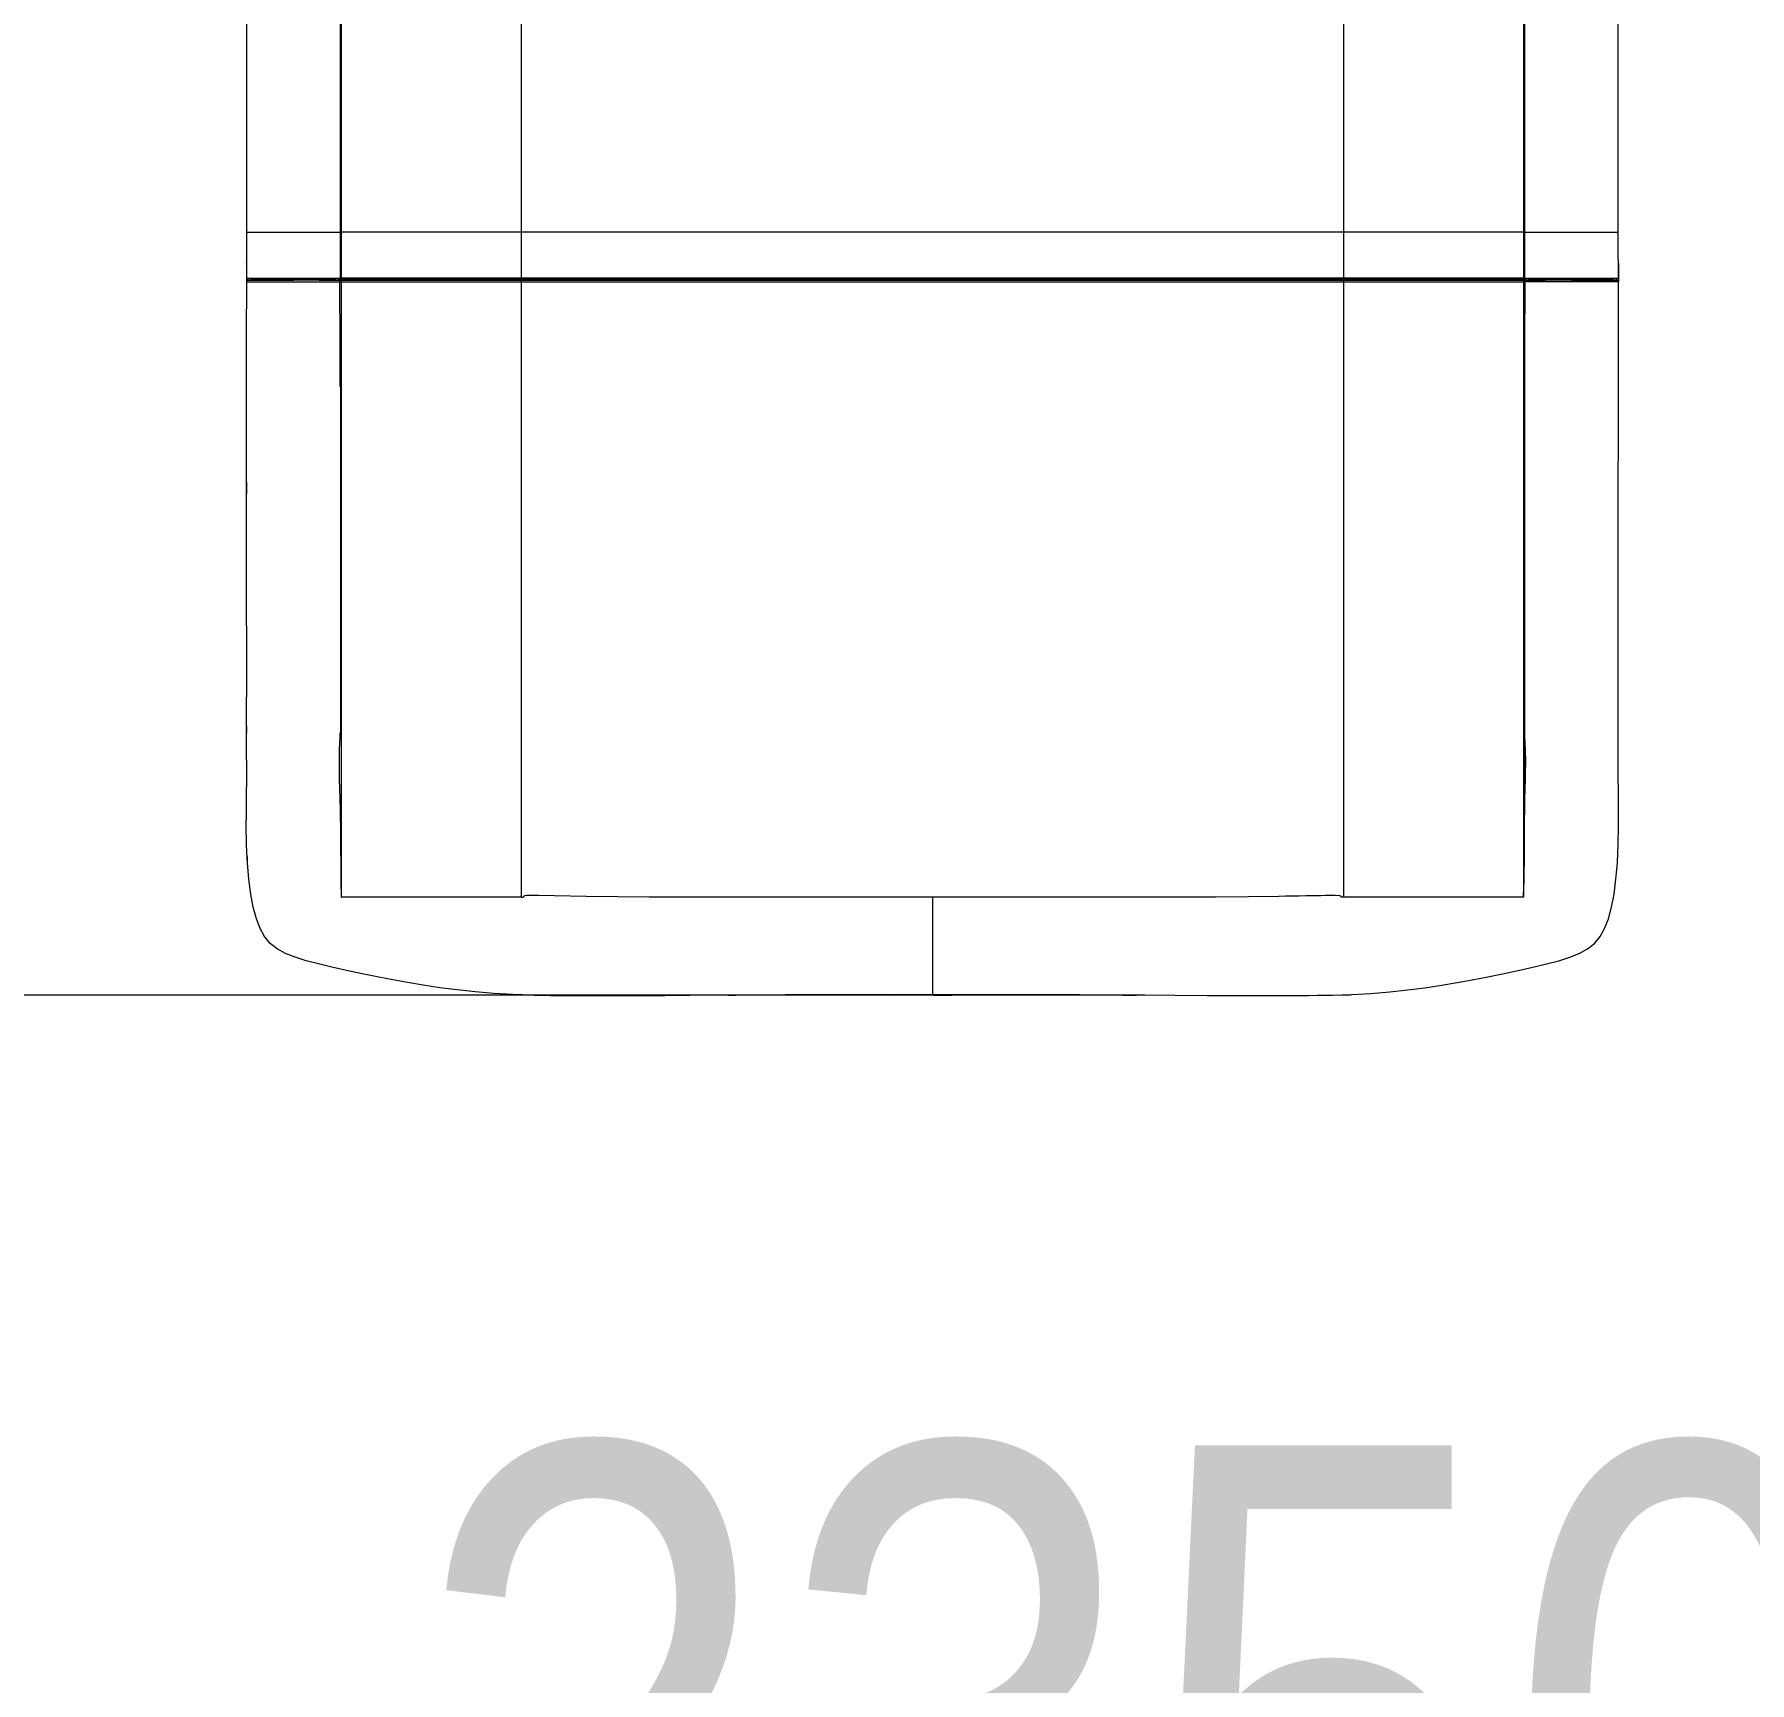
# Model space of a CAD drawing. Header units: millimetres. Extents: x -3322 to 2846, y -3947 to 2400.
# Drawn here: x -478 to 398, y -1649 to -806 of the extents above; entities that cross this region are included whole.
import ezdxf

# ---------------------------------------------------------------- set-up
doc = ezdxf.new("R2010")
doc.units = ezdxf.units.MM
for name, color, linetype in [('DIKOM_ОБЪЕКТ', 7, 'Continuous'), ('DIKOM_РАЗМЕР_ЗОНА', 7, 'Continuous'), ('DIKOM_РАЗМЕР_ОБЪЕКТА', 7, 'Continuous')]:
    doc.layers.add(name, color=color, linetype=linetype)
doc.styles.add('style1', font='arial.ttf', dxfattribs={"width": 0.8})
doc.dimstyles.new('1-50', dxfattribs={"dimtxt": 300, "dimasz": 200, "dimexe": 100, "dimexo": 0, "dimgap": 100, "dimtad": 1, "dimtxsty": 'style1', "dimcen": 200, "dimclrd": 7, "dimclre": 7, "dimclrt": 7, "dimadec": 1, "dimazin": 2, "dimtfac": 1, "dimtmove": 0, "dimatfit": 2, "dimfxl": 0, "dimlwd": 25, "dimlwe": 18, "dimarcsym": 0})

# ---------------------------------------------------------------- blocks, each defined once
blk = doc.blocks.new('*D0')
at = {"layer": 'Defpoints', "color": 0, "transparency": 16777216}
for p in [(-978.5, 211.59), (1345.61, 49.83), (-978.5, -1932.85)]:
    blk.add_point(p, dxfattribs=at)
at = {"layer": 'DIKOM_РАЗМЕР_ОБЪЕКТА', "color": 7, "lineweight": 18, "transparency": 16777216}
for p, q in [((-978.5, 211.59), (-978.5, -2032.85)), ((1345.61, 49.83), (1345.61, -2032.85))]:
    blk.add_line(p, q, dxfattribs=at)
at = {"layer": 'DIKOM_РАЗМЕР_ОБЪЕКТА', "color": 7, "lineweight": 25, "transparency": 16777216}
blk.add_line((1145.61, -1932.85), (-778.5, -1932.85), dxfattribs=at)
at = {"layer": 'DIKOM_РАЗМЕР_ОБЪЕКТА', "color": 7, "transparency": 16777216}
for points in [[(-778.5, -1899.51), (-778.5, -1966.18), (-978.5, -1932.85)], [(1145.61, -1899.51), (1145.61, -1966.18), (1345.61, -1932.85)]]:
    blk.add_solid(points, dxfattribs=at)
at = {"layer": 'DIKOM_РАЗМЕР_ОБЪЕКТА', "color": 7, "transparency": 16777216, "insert": (86.84, -1679.57), "char_height": 300, "attachment_point": 5, "style": 'style1'}
blk.add_mtext('2350', dxfattribs=at)
blk = doc.blocks.new('*D3')
at = {"layer": 'Defpoints', "color": 0, "transparency": 16777216}
for p in [(-2554.39, -822.44), (2845.61, -950.17), (-2554.39, -3846.71)]:
    blk.add_point(p, dxfattribs=at)
at = {"layer": 'DIKOM_РАЗМЕР_ЗОНА', "color": 7, "lineweight": 18, "transparency": 16777216}
for p, q in [((-2554.39, -822.44), (-2554.39, -3946.71)), ((2845.61, -950.17), (2845.61, -3946.71))]:
    blk.add_line(p, q, dxfattribs=at)
at = {"layer": 'DIKOM_РАЗМЕР_ЗОНА', "color": 7, "lineweight": 25, "transparency": 16777216}
blk.add_line((2645.61, -3846.71), (-2354.39, -3846.71), dxfattribs=at)
at = {"layer": 'DIKOM_РАЗМЕР_ЗОНА', "color": 7, "transparency": 16777216}
for points in [[(-2354.39, -3813.38), (-2354.39, -3880.04), (-2554.39, -3846.71)], [(2645.61, -3813.38), (2645.61, -3880.04), (2845.61, -3846.71)]]:
    blk.add_solid(points, dxfattribs=at)
at = {"layer": 'DIKOM_РАЗМЕР_ЗОНА', "color": 7, "transparency": 16777216, "insert": (-4.39, -3593.54), "char_height": 300, "attachment_point": 5, "style": 'style1'}
blk.add_mtext('5400', dxfattribs=at)
blk = doc.blocks.new('*D1')
at = {"layer": 'Defpoints', "color": 0, "transparency": 16777216}
for p in [(-1362.54, 902.56), (-17.97, 902.56), (-17.97, -1297.44)]:
    blk.add_point(p, dxfattribs=at)
at = {"layer": 'DIKOM_РАЗМЕР_ОБЪЕКТА', "color": 7, "lineweight": 18, "transparency": 16777216}
for p, q in [((-17.97, 902.56), (-1462.54, 902.56)), ((-17.97, -1297.44), (-1462.54, -1297.44))]:
    blk.add_line(p, q, dxfattribs=at)
at = {"layer": 'DIKOM_РАЗМЕР_ОБЪЕКТА', "color": 7, "lineweight": 25, "transparency": 16777216}
blk.add_line((-1362.54, -1097.44), (-1362.54, 702.56), dxfattribs=at)
at = {"layer": 'DIKOM_РАЗМЕР_ОБЪЕКТА', "color": 7, "transparency": 16777216}
for points in [[(-1395.87, 702.56), (-1329.21, 702.56), (-1362.54, 902.56)], [(-1395.87, -1097.44), (-1329.21, -1097.44), (-1362.54, -1297.44)]]:
    blk.add_solid(points, dxfattribs=at)
at = {"layer": 'DIKOM_РАЗМЕР_ОБЪЕКТА', "color": 7, "transparency": 16777216, "insert": (-1615.71, -77.96), "char_height": 300, "attachment_point": 5, "rotation": 90, "style": 'style1'}
blk.add_mtext('2200', dxfattribs=at)

msp = doc.modelspace()

# ---------------------------------------------------------------- linework, layer by layer
at = {"layer": 'DIKOM_ОБЪЕКТ', "color": 7, "linetype": 'Continuous', "lineweight": 15}
for p, q in [((-229.496, -907.519), (-229.496, -634.497)), ((190.5, -634.497), (190.5, -907.519)), ((-321.495, -907.519), (-321.495, -686.952)), ((282.499, -686.952), (282.499, -907.519)), ((-369.998, -735.447), (-369.998, -907.519)), ((-321.998, -907.519), (-321.998, -735.447)), ((283.002, -735.447), (283.002, -907.519)), ((331.002, -907.519), (331.002, -735.447)), ((-369.998, -907.519), (-321.998, -907.519)), ((-369.998, -907.519), (-369.998, -921.519)), ((-369.998, -910.919), (-369.998, -910.919)), ((-321.495, -907.519), (-321.998, -907.519)), ((-321.998, -931.094), (-321.998, -907.519)), ((-321.495, -931.094), (-321.495, -907.519)), ((-229.496, -931.094), (-229.496, -907.519)), ((190.5, -907.519), (-229.496, -907.519)), ((190.5, -907.519), (190.5, -931.094)), ((283.002, -907.519), (282.499, -907.519)), ((282.499, -907.519), (282.499, -931.094)), ((283.002, -907.519), (331.002, -907.519)), ((283.002, -907.519), (283.002, -931.094)), ((331.002, -921.519), (331.002, -907.519)), ((331.002, -910.919), (331.002, -910.919)), ((-370.009, -923.519), (-370.017, -932.952)), ((-370.009, -923.519), (-369.984, -923.373)), ((-369.998, -921.519), (-369.998, -931.094)), ((331.002, -921.519), (331.002, -931.094)), ((331.002, -923.418), (331.013, -923.519)), ((331.013, -923.519), (331.021, -932.952)), ((-370.017, -932.952), (-369.843, -932.958)), ((-370.007, -932.951), (-370.012, -946.724)), ((-368.849, -931.37), (-369.724, -932.246)), ((-322.291, -932.226), (-323.207, -931.31)), ((-321.788, -932.226), (-322.768, -931.246)), ((-322.498, -931.594), (-321.995, -931.594)), ((-321.788, -932.226), (-322.291, -932.226)), ((-322.286, -932.933), (-322.174, -932.933)), ((-322.105, -931.094), (-321.998, -931.094)), ((-321.495, -931.094), (-321.998, -931.094)), ((-321.998, -932.934), (-321.495, -932.933)), ((-321.495, -1247.437), (-321.495, -932.933)), ((190.5, -931.094), (-229.496, -931.094)), ((-229.496, -931.094), (-229.496, -931.594)), ((-229.496, -931.594), (190.5, -931.594)), ((-229.496, -932.226), (-229.496, -931.594)), ((-229.496, -932.933), (-229.496, -932.226)), ((190.5, -932.226), (-229.496, -932.226)), ((-229.496, -1247.437), (-229.496, -932.933)), ((-229.496, -932.933), (190.5, -932.933)), ((190.5, -931.094), (190.5, -931.594)), ((190.5, -931.594), (190.5, -932.226)), ((190.5, -932.933), (190.5, -932.226)), ((190.5, -932.933), (190.5, -1247.437)), ((283.002, -931.094), (282.499, -931.094)), ((282.499, -932.933), (282.499, -1247.437)), ((282.499, -932.933), (283.002, -932.934)), ((283.424, -931.594), (282.792, -932.226)), ((283.295, -932.226), (282.792, -932.226)), ((282.999, -931.594), (283.502, -931.594)), ((283.002, -932.934), (283.002, -1143.799)), ((283.094, -931.094), (283.581, -931.262)), ((283.29, -932.933), (283.178, -932.933)), ((283.295, -932.226), (283.957, -931.564)), ((284.309, -931.406), (283.892, -931.406)), ((330.728, -932.246), (329.89, -931.407)), ((330.211, -931.236), (330.886, -931.095)), ((331.021, -932.952), (330.85, -932.958)), ((331.016, -946.724), (331.011, -932.951)), ((-370.026, -947.519), (-370.025, -946.724)), ((331.03, -947.519), (331.029, -946.724)), ((-321.998, -986.629), (-321.998, -1143.799)), ((-321.998, -1143.799), (-321.998, -1158.093)), ((283.002, -1143.799), (283.002, -1158.093)), ((-369.981, -1162.253), (-369.994, -1163.405)), ((-369.956, -1160.047), (-369.981, -1162.253)), ((-321.998, -1158.093), (-321.998, -1163.437)), ((283.002, -1158.093), (283.002, -1163.437)), ((330.984, -1162.166), (330.961, -1160.11)), ((330.998, -1163.405), (330.984, -1162.166)), ((-369.681, -1226.686), (-369.64, -1227.399)), ((330.62, -1227.651), (330.685, -1226.686)), ((330.579, -1228.246), (330.62, -1227.651)), ((-321.554, -1246.914), (-321.517, -1247.375)), ((-321.517, -1247.375), (-321.498, -1247.433)), ((-321.498, -1247.433), (-321.495, -1247.437)), ((-320.17, -1247.437), (-321.495, -1247.437)), ((-320.151, -1247.437), (-320.17, -1247.437)), ((-301.057, -1247.437), (-305.831, -1247.437)), ((-280.432, -1247.437), (-301.057, -1247.437)), ((-274.027, -1247.437), (-280.432, -1247.437)), ((-236.66, -1247.437), (-250.241, -1247.437)), ((-229.496, -1247.437), (-236.66, -1247.437)), ((-229.496, -1247.437), (-229.007, -1247.437)), ((-229.007, -1247.437), (-228.397, -1247.437)), ((-19.498, -1247.437), (-164.208, -1247.437)), ((125.212, -1247.437), (-19.498, -1247.437)), ((190.011, -1247.437), (189.401, -1247.437)), ((190.5, -1247.437), (190.011, -1247.437)), ((197.664, -1247.437), (190.5, -1247.437)), ((211.245, -1247.437), (197.664, -1247.437)), ((241.436, -1247.437), (235.031, -1247.437)), ((262.061, -1247.437), (241.436, -1247.437)), ((266.835, -1247.437), (262.061, -1247.437)), ((281.174, -1247.437), (281.155, -1247.437)), ((282.499, -1247.437), (281.174, -1247.437)), ((282.502, -1247.433), (282.499, -1247.437)), ((282.521, -1247.375), (282.502, -1247.433)), ((282.558, -1246.914), (282.521, -1247.375)), ((189.528, -1297.433), (191.857, -1297.332)), ((191.857, -1297.332), (194.185, -1297.231))]:
    msp.add_line(p, q, dxfattribs=at)
at = {"layer": 'DIKOM_ОБЪЕКТ', "color": 7, "linetype": 'Continuous', "lineweight": 15, "flags": 128}
for points in [[(-229.496, -907.519), (-233.857, -907.519), (-238.208, -907.519), (-242.54, -907.519), (-246.842, -907.519), (-251.106, -907.519), (-255.32, -907.519), (-259.477, -907.519), (-263.566, -907.519), (-267.579, -907.519), (-271.506, -907.519), (-275.338, -907.519), (-279.068, -907.519), (-282.686, -907.519), (-286.184, -907.519), (-289.555, -907.519), (-292.791, -907.519), (-295.885, -907.519), (-298.829, -907.519), (-301.618, -907.519), (-304.244, -907.519), (-306.703, -907.519), (-308.988, -907.519), (-311.094, -907.519), (-313.016, -907.519), (-314.751, -907.519), (-316.294, -907.519), (-317.642, -907.519), (-318.792, -907.519), (-319.742, -907.519), (-320.488, -907.519), (-321.029, -907.519), (-321.365, -907.519), (-321.495, -907.519)], [(282.499, -907.519), (282.369, -907.519), (282.033, -907.519), (281.492, -907.519), (280.745, -907.519), (279.796, -907.519), (278.646, -907.519), (277.298, -907.519), (275.755, -907.519), (274.02, -907.519), (272.098, -907.519), (269.992, -907.519), (267.707, -907.519), (265.248, -907.519), (262.622, -907.519), (259.833, -907.519), (256.889, -907.519), (253.795, -907.519), (250.559, -907.519), (247.188, -907.519), (243.69, -907.519), (240.072, -907.519), (236.342, -907.519), (232.51, -907.519), (228.583, -907.519), (224.57, -907.519), (220.481, -907.519), (216.324, -907.519), (212.11, -907.519), (207.846, -907.519), (203.544, -907.519), (199.212, -907.519), (194.861, -907.519), (190.5, -907.519)], [(-369.998, -931.094), (-369.987, -931.094), (-369.834, -931.095)], [(-369.89, -932.494), (-369.966, -932.669), (-369.942, -932.964)], [(-369.882, -931.095), (-369.153, -931.328), (-367.944, -931.495), (-366.556, -931.571), (-365.187, -931.591), (-363.56, -931.592), (-361.851, -931.592), (-359.992, -931.593), (-356.996, -931.593), (-353.807, -931.592), (-350.421, -931.593), (-346.95, -931.592), (-343.452, -931.593), (-340.036, -931.593), (-336.739, -931.592), (-333.726, -931.593), (-331.889, -931.593), (-330.097, -931.591), (-327.918, -931.575), (-326.115, -931.532), (-324.356, -931.433), (-322.916, -931.279), (-322.09, -931.094)], [(-369.843, -932.958), (-369.568, -932.967), (-368.21, -932.974), (-365.993, -932.972), (-362.998, -932.965), (-359.366, -932.952), (-355.203, -932.938), (-350.709, -932.924), (-346.006, -932.913), (-341.333, -932.906), (-336.832, -932.904), (-332.679, -932.908), (-329.049, -932.914), (-326.052, -932.921), (-323.833, -932.928), (-322.461, -932.932), (-322.286, -932.933)], [(-369.834, -931.095), (-369.778, -931.095), (-369.409, -931.096), (-368.813, -931.095), (-368.045, -931.095), (-366.796, -931.095), (-365.101, -931.095), (-363.141, -931.094), (-361.965, -931.095), (-360.618, -931.095), (-359.35, -931.096), (-357.233, -931.095), (-354.956, -931.094), (-352.974, -931.095), (-350.684, -931.095), (-348.349, -931.095), (-347.172, -931.095), (-346.582, -931.094), (-346.287, -931.094), (-346.139, -931.094), (-346.065, -931.094), (-346.029, -931.094), (-346.01, -931.094), (-346.001, -931.094), (-345.996, -931.094), (-345.994, -931.094), (-345.993, -931.094), (-345.992, -931.094), (-345.992, -931.094), (-345.992, -931.094), (-345.992, -931.094), (-345.992, -931.094), (-345.992, -931.094), (-345.992, -931.094), (-345.704, -931.094), (-344.716, -931.094), (-343.26, -931.095), (-342.139, -931.096), (-341.321, -931.096), (-339.037, -931.095), (-337.918, -931.095), (-337.366, -931.094), (-337.092, -931.094), (-336.955, -931.094), (-336.887, -931.094), (-336.853, -931.094), (-336.836, -931.094), (-336.828, -931.094), (-336.823, -931.094), (-336.821, -931.094), (-336.82, -931.094), (-336.82, -931.094), (-336.819, -931.094), (-336.819, -931.094), (-336.819, -931.094), (-336.819, -931.094), (-336.819, -931.094), (-336.819, -931.094), (-336.565, -931.094), (-335.669, -931.094), (-334.36, -931.095), (-333.382, -931.096), (-332.683, -931.096), (-330.786, -931.095), (-329.892, -931.095), (-329.459, -931.094), (-329.247, -931.094), (-329.141, -931.094), (-329.089, -931.094), (-329.063, -931.094), (-329.05, -931.094), (-329.043, -931.094), (-329.04, -931.094), (-329.038, -931.094), (-329.038, -931.094), (-329.037, -931.094), (-329.037, -931.094), (-329.037, -931.094), (-329.037, -931.094), (-329.037, -931.094), (-329.037, -931.094), (-329.037, -931.094), (-328.843, -931.094), (-327.461, -931.095), (-326.308, -931.096), (-325.428, -931.096), (-324.573, -931.095), (-323.834, -931.094), (-323.04, -931.094), (-322.723, -931.095), (-322.586, -931.094), (-322.523, -931.094), (-322.492, -931.094), (-322.478, -931.094), (-322.47, -931.094), (-322.467, -931.094), (-322.465, -931.094), (-322.464, -931.094), (-322.463, -931.094), (-322.463, -931.094), (-322.463, -931.094), (-322.463, -931.094), (-322.463, -931.094), (-322.463, -931.094), (-322.463, -931.094), (-322.463, -931.094), (-322.463, -931.094), (-322.463, -931.094), (-322.463, -931.094), (-322.463, -931.094), (-322.462, -931.094), (-322.461, -931.094), (-322.456, -931.094), (-322.434, -931.094), (-322.354, -931.094), (-322.239, -931.094), (-322.115, -931.094), (-322.105, -931.094)], [(-322.291, -932.226), (-322.747, -932.225), (-324.103, -932.221), (-326.294, -932.213), (-329.254, -932.205), (-332.84, -932.199), (-336.944, -932.195), (-341.391, -932.197), (-346.008, -932.203), (-350.655, -932.215), (-355.095, -932.23), (-359.207, -932.245), (-362.794, -932.259), (-365.751, -932.267), (-367.94, -932.268), (-369.281, -932.261), (-369.724, -932.246)], [(-322.013, -986.629), (-322.026, -965.491), (-322.205, -932.933)], [(-322.077, -932.938), (-322.051, -932.648), (-322.123, -932.479)], [(-321.995, -931.594), (-321.865, -931.594), (-321.527, -931.594), (-320.982, -931.594), (-320.232, -931.594), (-319.278, -931.594), (-318.122, -931.594), (-316.766, -931.594), (-315.215, -931.594), (-313.47, -931.594), (-311.537, -931.594), (-309.42, -931.594), (-307.122, -931.594), (-304.651, -931.594), (-302.01, -931.594), (-299.206, -931.594), (-296.246, -931.594), (-293.135, -931.594), (-289.882, -931.594), (-286.492, -931.594), (-282.975, -931.594), (-279.337, -931.594), (-275.587, -931.594), (-271.734, -931.594), (-267.786, -931.594), (-263.751, -931.594), (-259.64, -931.594), (-255.461, -931.594), (-251.223, -931.594), (-246.937, -931.594), (-242.611, -931.594), (-238.256, -931.594), (-233.881, -931.594), (-229.496, -931.594)], [(-229.496, -932.226), (-233.871, -932.226), (-238.236, -932.226), (-242.582, -932.226), (-246.898, -932.226), (-251.174, -932.226), (-255.402, -932.226), (-259.572, -932.226), (-263.674, -932.226), (-267.7, -932.226), (-271.639, -932.226), (-275.484, -932.226), (-279.225, -932.226), (-282.855, -932.226), (-286.365, -932.226), (-289.746, -932.226), (-292.993, -932.226), (-296.096, -932.226), (-299.05, -932.226), (-301.848, -932.226), (-304.482, -932.226), (-306.949, -932.226), (-309.241, -932.226), (-311.353, -932.226), (-313.282, -932.226), (-315.023, -932.226), (-316.571, -932.226), (-317.923, -932.226), (-319.077, -932.226), (-320.029, -932.226), (-320.777, -932.226), (-321.321, -932.226), (-321.658, -932.226), (-321.788, -932.226)], [(-229.496, -931.094), (-233.857, -931.094), (-238.208, -931.094), (-242.54, -931.094), (-246.842, -931.094), (-251.106, -931.094), (-255.32, -931.094), (-259.477, -931.094), (-263.566, -931.094), (-267.579, -931.094), (-271.506, -931.094), (-275.338, -931.094), (-279.068, -931.094), (-282.686, -931.094), (-286.184, -931.094), (-289.555, -931.094), (-292.791, -931.094), (-295.885, -931.094), (-298.829, -931.094), (-301.618, -931.094), (-304.244, -931.094), (-306.703, -931.094), (-308.988, -931.094), (-311.094, -931.094), (-313.016, -931.094), (-314.751, -931.094), (-316.294, -931.094), (-317.642, -931.094), (-318.792, -931.094), (-319.742, -931.094), (-320.488, -931.094), (-321.029, -931.094), (-321.365, -931.094), (-321.495, -931.094)], [(-321.495, -932.933), (-321.365, -932.933), (-321.029, -932.933), (-320.488, -932.933), (-319.742, -932.933), (-318.792, -932.933), (-317.642, -932.933), (-316.294, -932.933), (-314.751, -932.933), (-313.016, -932.933), (-311.094, -932.933), (-308.988, -932.933), (-306.703, -932.933), (-304.244, -932.933), (-301.618, -932.933), (-298.829, -932.933), (-295.885, -932.933), (-292.791, -932.933), (-289.555, -932.933), (-286.184, -932.933), (-282.686, -932.933), (-279.068, -932.933), (-275.338, -932.933), (-271.506, -932.933), (-267.579, -932.933), (-263.566, -932.933), (-259.477, -932.933), (-255.32, -932.933), (-251.106, -932.933), (-246.842, -932.933), (-242.54, -932.933), (-238.208, -932.933), (-233.857, -932.933), (-229.496, -932.933)], [(282.499, -931.094), (282.369, -931.094), (282.033, -931.094), (281.492, -931.094), (280.745, -931.094), (279.796, -931.094), (278.646, -931.094), (277.298, -931.094), (275.755, -931.094), (274.02, -931.094), (272.098, -931.094), (269.992, -931.094), (267.707, -931.094), (265.248, -931.094), (262.622, -931.094), (259.833, -931.094), (256.889, -931.094), (253.795, -931.094), (250.559, -931.094), (247.188, -931.094), (243.69, -931.094), (240.072, -931.094), (236.342, -931.094), (232.51, -931.094), (228.583, -931.094), (224.57, -931.094), (220.481, -931.094), (216.324, -931.094), (212.11, -931.094), (207.846, -931.094), (203.544, -931.094), (199.212, -931.094), (194.861, -931.094), (190.5, -931.094)], [(190.5, -931.594), (194.885, -931.594), (199.26, -931.594), (203.615, -931.594), (207.941, -931.594), (212.227, -931.594), (216.465, -931.594), (220.644, -931.594), (224.755, -931.594), (228.79, -931.594), (232.738, -931.594), (236.591, -931.594), (240.341, -931.594), (243.979, -931.594), (247.496, -931.594), (250.886, -931.594), (254.139, -931.594), (257.25, -931.594), (260.21, -931.594), (263.014, -931.594), (265.655, -931.594), (268.126, -931.594), (270.424, -931.594), (272.541, -931.594), (274.474, -931.594), (276.219, -931.594), (277.77, -931.594), (279.126, -931.594), (280.282, -931.594), (281.236, -931.594), (281.986, -931.594), (282.531, -931.594), (282.869, -931.594), (282.999, -931.594)], [(282.792, -932.226), (282.662, -932.226), (282.325, -932.226), (281.781, -932.226), (281.033, -932.226), (280.081, -932.226), (278.927, -932.226), (277.575, -932.226), (276.027, -932.226), (274.286, -932.226), (272.357, -932.226), (270.245, -932.226), (267.953, -932.226), (265.486, -932.226), (262.852, -932.226), (260.054, -932.226), (257.1, -932.226), (253.997, -932.226), (250.75, -932.226), (247.369, -932.226), (243.859, -932.226), (240.23, -932.226), (236.488, -932.226), (232.643, -932.226), (228.704, -932.226), (224.679, -932.226), (220.576, -932.226), (216.406, -932.226), (212.178, -932.226), (207.902, -932.226), (203.586, -932.226), (199.24, -932.226), (194.875, -932.226), (190.5, -932.226)], [(190.5, -932.933), (194.861, -932.933), (199.212, -932.933), (203.544, -932.933), (207.846, -932.933), (212.11, -932.933), (216.324, -932.933), (220.481, -932.933), (224.57, -932.933), (228.583, -932.933), (232.51, -932.933), (236.342, -932.933), (240.072, -932.933), (243.69, -932.933), (247.188, -932.933), (250.559, -932.933), (253.795, -932.933), (256.889, -932.933), (259.833, -932.933), (262.622, -932.933), (265.248, -932.933), (267.707, -932.933), (269.992, -932.933), (272.098, -932.933), (274.02, -932.933), (275.755, -932.933), (277.298, -932.933), (278.646, -932.933), (279.796, -932.933), (280.745, -932.933), (281.492, -932.933), (282.033, -932.933), (282.369, -932.933), (282.499, -932.933)], [(283.002, -931.094), (283.466, -931.094), (284.838, -931.094), (285.85, -931.094), (286.433, -931.095), (286.743, -931.095), (286.903, -931.096), (286.983, -931.096), (287.024, -931.096), (287.045, -931.096), (287.055, -931.096), (287.06, -931.096), (287.063, -931.096), (287.064, -931.096), (287.065, -931.096), (287.065, -931.096), (287.065, -931.096), (287.065, -931.096), (287.065, -931.096), (287.065, -931.096), (287.065, -931.096), (287.493, -931.096), (288.467, -931.095), (289.363, -931.094), (290.043, -931.094), (291.793, -931.094), (292.724, -931.095), (293.203, -931.095), (293.445, -931.096), (293.567, -931.096), (293.628, -931.096), (293.659, -931.096), (293.674, -931.096), (293.682, -931.096), (293.686, -931.096), (293.688, -931.096), (293.689, -931.096), (293.689, -931.096), (293.69, -931.096), (293.69, -931.096), (293.69, -931.096), (293.69, -931.096), (293.69, -931.096), (294.322, -931.096), (295.701, -931.095), (296.925, -931.094), (297.827, -931.094), (300.045, -931.094), (301.181, -931.095), (301.754, -931.095), (302.042, -931.096), (302.186, -931.096), (302.258, -931.096), (302.294, -931.096), (302.312, -931.096), (302.321, -931.096), (302.326, -931.096), (302.328, -931.096), (302.329, -931.096), (302.33, -931.096), (302.33, -931.096), (302.33, -931.096), (302.33, -931.096), (302.33, -931.096), (302.33, -931.096), (302.33, -931.096), (302.597, -931.096), (303.385, -931.096), (304.646, -931.095), (306.014, -931.094), (307.002, -931.094)], [(283.209, -932.933), (283.03, -965.491), (283.017, -986.629)], [(283.127, -932.479), (283.055, -932.648), (283.081, -932.938)], [(330.85, -932.958), (330.578, -932.967), (329.219, -932.974), (327.014, -932.972), (324.024, -932.965), (320.388, -932.953), (316.239, -932.938), (311.724, -932.924), (307.022, -932.913), (302.348, -932.906), (297.845, -932.904), (293.69, -932.908), (290.057, -932.914), (287.059, -932.921), (284.839, -932.928), (283.465, -932.932), (283.29, -932.933)], [(330.728, -932.246), (330.29, -932.261), (328.949, -932.268), (326.772, -932.267), (323.82, -932.259), (320.229, -932.245), (316.131, -932.23), (311.67, -932.215), (307.024, -932.203), (302.406, -932.197), (297.956, -932.195), (293.851, -932.199), (290.262, -932.205), (287.3, -932.213), (285.108, -932.221), (283.752, -932.225), (283.295, -932.226)], [(283.581, -931.262), (283.768, -931.327), (284.913, -931.495), (286.249, -931.571), (287.576, -931.591), (289.157, -931.592), (290.838, -931.592), (292.677, -931.593), (295.63, -931.593), (298.807, -931.592), (302.162, -931.593), (305.607, -931.592), (309.113, -931.593), (312.559, -931.593), (315.875, -931.592), (318.909, -931.593), (320.776, -931.593), (322.59, -931.591), (324.814, -931.575), (326.678, -931.532), (328.492, -931.434), (330, -931.28), (330.211, -931.236)], [(307.002, -931.094), (311.689, -931.095), (316.184, -931.094), (320.339, -931.095), (322.229, -931.095), (323.12, -931.095), (323.551, -931.094), (323.763, -931.094), (323.868, -931.094), (323.92, -931.094), (323.946, -931.094), (323.959, -931.094), (323.966, -931.094), (323.969, -931.094), (323.971, -931.094), (323.971, -931.094), (323.972, -931.094), (323.972, -931.094), (323.972, -931.094), (323.972, -931.094), (323.972, -931.094), (323.972, -931.094), (323.972, -931.094), (324.155, -931.094), (324.826, -931.094), (325.761, -931.095), (326.422, -931.096), (326.956, -931.096), (328.164, -931.095), (328.692, -931.095), (328.937, -931.094), (329.055, -931.094), (329.112, -931.094), (329.141, -931.094), (329.155, -931.094), (329.162, -931.094), (329.165, -931.094), (329.167, -931.094), (329.168, -931.094), (329.168, -931.094), (329.169, -931.094), (329.169, -931.094), (329.169, -931.094), (329.169, -931.094), (329.169, -931.094), (329.169, -931.094), (329.169, -931.094), (329.261, -931.094), (329.609, -931.094), (330.06, -931.095), (330.307, -931.095)], [(330.112, -931.406), (329.67, -931.408), (328.755, -931.407)], [(330.947, -932.963), (330.97, -932.669), (330.894, -932.495)], [(-369.973, -1037.547), (-370.033, -1012.05), (-370.026, -947.519)], [(330.978, -1037.009), (331.037, -1012.05), (331.03, -947.519)], [(-369.998, -1035.278), (-369.974, -1039.817), (-369.964, -1041.248)], [(-369.962, -1162.253), (-369.95, -1157.206), (-369.902, -1149.145), (-369.865, -1141.084), (-369.881, -1076.582), (-369.973, -1037.547)], [(330.965, -1162.166), (330.954, -1157.206), (330.906, -1149.145), (330.869, -1141.084), (330.885, -1076.582), (330.978, -1037.009)], [(330.968, -1041.161), (330.985, -1038.74), (331.002, -1035.278)], [(-369.905, -1177.423), (-369.905, -1173.309), (-369.969, -1165.335), (-369.962, -1162.253)], [(-321.919, -1208.826), (-321.921, -1208.25), (-321.987, -1202.695), (-322.1, -1197.226), (-322.23, -1192.021), (-322.351, -1187.231), (-322.445, -1182.973), (-322.498, -1179.332), (-322.504, -1176.367), (-322.465, -1174.112), (-322.391, -1172.205), (-322.196, -1168.483), (-322.027, -1164.94), (-322.014, -1163.425)], [(283.002, -1163.437), (282.999, -1172.753), (282.989, -1182.133), (282.974, -1191.393), (282.951, -1200.342), (282.923, -1208.799), (282.889, -1216.6), (282.851, -1223.613), (282.809, -1229.742)], [(283.018, -1163.461), (283.031, -1164.94), (283.2, -1168.483), (283.395, -1172.205), (283.469, -1174.112), (283.508, -1176.367), (283.502, -1179.332), (283.449, -1182.973), (283.355, -1187.231), (283.234, -1192.021), (283.104, -1197.226), (282.991, -1202.695), (282.925, -1208.25), (282.923, -1208.826)], [(330.909, -1176.187), (330.909, -1173.309), (330.973, -1165.335), (330.965, -1162.166)], [(-369.897, -1177.423), (-369.927, -1180.451), (-369.98, -1185.183), (-370.022, -1189.361), (-370.06, -1193.038), (-370.095, -1196.936), (-370.112, -1201.153), (-370.084, -1205.604), (-370.043, -1207.937)], [(330.987, -1216.474), (331.034, -1215.448), (331.103, -1213.001), (331.135, -1210), (331.14, -1206.448), (331.126, -1202.423), (331.098, -1198.229), (331.051, -1192.48), (330.999, -1186.62), (330.943, -1180.723), (330.901, -1176.312), (330.901, -1176.187)], [(-223.027, -1297.482), (-223.941, -1297.476), (-233.81, -1297.214), (-243.6, -1296.612), (-253.171, -1295.795), (-262.358, -1294.805), (-271.197, -1293.666), (-279.695, -1292.405), (-287.703, -1291.072), (-295.252, -1289.697), (-302.405, -1288.295), (-310.864, -1286.534), (-318.819, -1284.81), (-326.288, -1283.157), (-333.227, -1281.542), (-339.534, -1279.894), (-345.156, -1278.129), (-350.055, -1276.153), (-354.267, -1273.826), (-357.801, -1271.005), (-360.69, -1267.573), (-363.017, -1263.399), (-364.92, -1258.382), (-366.505, -1252.511), (-367.804, -1245.777), (-368.806, -1238.228), (-369.508, -1229.83), (-369.612, -1227.399), (-369.906, -1220.546), (-370.046, -1210.534), (-370.041, -1207.937)], [(-321.919, -1208.826), (-321.885, -1216.6), (-321.847, -1223.613), (-321.805, -1229.742)], [(184.031, -1297.482), (184.945, -1297.476), (194.814, -1297.214), (204.604, -1296.612), (214.175, -1295.795), (223.362, -1294.805), (232.201, -1293.666), (240.699, -1292.405), (248.707, -1291.072), (256.256, -1289.697), (263.409, -1288.295), (271.868, -1286.534), (279.823, -1284.81), (287.292, -1283.157), (294.231, -1281.542), (300.538, -1279.894), (306.16, -1278.129), (311.059, -1276.153), (315.271, -1273.826), (318.805, -1271.005), (321.694, -1267.573), (324.021, -1263.399), (325.924, -1258.382), (327.509, -1252.511), (328.808, -1245.777), (329.81, -1238.228), (330.512, -1229.83), (330.91, -1220.546), (330.967, -1216.474)], [(-369.64, -1227.399), (-369.558, -1228.812), (-369.541, -1229.057)], [(-321.805, -1229.742), (-321.77, -1233.965), (-321.732, -1237.657), (-321.693, -1240.788)], [(282.809, -1229.742), (282.774, -1233.964), (282.736, -1237.657), (282.697, -1240.788)], [(-318.712, -1247.437), (-319.693, -1247.435), (-320.151, -1247.437)], [(-305.831, -1247.437), (-308.518, -1247.437), (-310.791, -1247.437), (-312.695, -1247.438), (-314.621, -1247.439), (-316.169, -1247.439), (-317.495, -1247.439), (-318.712, -1247.437)], [(-250.241, -1247.437), (-258.44, -1247.437), (-266.392, -1247.437), (-274.027, -1247.437)], [(-164.208, -1247.437), (-196.475, -1246.976), (-212.608, -1246.722), (-220.675, -1246.588), (-224.708, -1246.499), (-226.72, -1246.554), (-227.7, -1246.794), (-228.162, -1247.008), (-228.263, -1247.086), (-228.337, -1247.189), (-228.397, -1247.437)], [(189.401, -1247.437), (189.341, -1247.189), (189.267, -1247.086), (189.166, -1247.008), (188.704, -1246.794), (186.333, -1246.494), (183.895, -1246.537), (181.423, -1246.593), (179.056, -1246.637), (177.585, -1246.661), (176.658, -1246.675), (174.781, -1246.704), (172.79, -1246.735), (171.275, -1246.758), (167.872, -1246.811), (164.438, -1246.865), (160.974, -1246.92), (157.479, -1246.976), (142.036, -1247.211), (125.212, -1247.437)], [(235.031, -1247.437), (227.396, -1247.437), (219.444, -1247.437), (211.245, -1247.437)], [(279.716, -1247.437), (277.952, -1247.439), (276.283, -1247.439), (273.345, -1247.438), (270.478, -1247.437), (266.835, -1247.437)], [(281.155, -1247.437), (280.697, -1247.435), (279.716, -1247.437)], [(-223.027, -1297.483), (-221.304, -1297.507), (-219.572, -1297.523), (-217.286, -1297.543), (-214.625, -1297.564), (-209.715, -1297.6), (-204.63, -1297.632), (-199.33, -1297.658), (-180.181, -1297.68), (-168.417, -1297.642), (-156.209, -1297.569), (-143.384, -1297.471), (-128.133, -1297.351), (-111.725, -1297.245), (-94.631, -1297.167), (-76.857, -1297.118), (-58.413, -1297.095), (-39.295, -1297.094), (-19.498, -1297.106)], [(-19.498, -1297.106), (0.299, -1297.094), (19.417, -1297.095), (37.861, -1297.118), (55.635, -1297.167), (72.729, -1297.245), (89.137, -1297.351), (104.388, -1297.471), (120.916, -1297.594), (136.493, -1297.669), (151.464, -1297.682), (156.983, -1297.67), (162.477, -1297.649), (167.943, -1297.619), (172.906, -1297.585), (177.131, -1297.552), (180.576, -1297.523), (182.308, -1297.507), (184.031, -1297.483)], [(-123.85, -1297.437), (-119.932, -1297.394), (-115.118, -1297.358), (-109.597, -1297.348), (-103.554, -1297.339), (-96.988, -1297.332), (-89.901, -1297.327), (-82.294, -1297.325), (-67.921, -1297.332), (-52.742, -1297.36), (-41.335, -1297.389)], [(-19.498, -1297.437), (-20.063, -1297.436), (-41.335, -1297.411), (-68.167, -1297.38), (-116.829, -1297.418), (-123.782, -1297.442)], [(-19.498, -1297.437), (29.171, -1297.38), (77.833, -1297.418), (84.712, -1297.441)], [(-18.933, -1297.436), (-9.577, -1297.405), (0.696, -1297.364), (11.89, -1297.34), (23.465, -1297.331), (34.97, -1297.325), (44.503, -1297.325), (53.985, -1297.329), (63.398, -1297.338), (71.915, -1297.365), (79.066, -1297.406), (84.854, -1297.437)]]:
    msp.add_lwpolyline(points, dxfattribs=at)
at = {"layer": 'DIKOM_ОБЪЕКТ', "color": 7, "linetype": 'Continuous', "lineweight": 15}
for centre, radius, start, end in [((-369.045, -932.931), 0.965, 134.764972, 152.6396), ((-322.998, -932.934), 1.001, 0.533747, 44.990256), ((-321.995, -931.094), 0.5, 270.002084, 0.299191), ((-322.495, -932.933), 1, 0, 45.000502), ((282.999, -931.094), 0.5, 179.987748, 270.00014), ((283.498, -932.933), 1, 134.987823, 180.008454), ((283.502, -931.094), 0.5, 180.091003, 321.33993), ((284.002, -932.934), 1, 134.998847, 180.101845), ((330.496, -854.862), 76.234, 269.858452, 270.38056), ((330.05, -932.928), 0.962, 27.231317, 45.18066), ((-168.886, -1240.631), 152.807, 180.05888, 182.446556), ((129.851, -1240.629), 152.846, 357.553616, 359.940588)]:
    msp.add_arc(centre, radius, start, end, dxfattribs=at)
msp.add_open_spline([(-19.498, -1247.437), (-19.498, -1249.892), (-19.498, -1254.808), (-19.498, -1262.027), (-19.498, -1268.939), (-19.498, -1275.387), (-19.498, -1281.228), (-19.498, -1286.235), (-19.498, -1290.341), (-19.498, -1293.558), (-19.498, -1295.775), (-19.498, -1296.927), (-19.498, -1297.06), (-19.498, -1297.07)], degree=3, knots=[0, 0, 0, 0, 0.1012098, 0.2025998, 0.3041312, 0.4057604, 0.5074457, 0.6091455, 0.7050166, 0.8008266, 0.8965394, 0.9921187, 1, 1, 1, 1], dxfattribs=at)

# ---------------------------------------------------------------- dimensions: what is measured, and where the dimension line sits
at = {"layer": 'DIKOM_РАЗМЕР_ЗОНА'}
dim = msp.add_linear_dim(base=(-2554.387, -3846.711), p1=(2845.613, -950.173), p2=(-2554.387, -822.437), dimstyle='1-50', dxfattribs=at)
dim.commit()
dim.dimension.update_dxf_attribs({"geometry": '*D3', "text_midpoint": (-4.387, -3846.711), "dimtype": 160})
at = {"layer": 'DIKOM_РАЗМЕР_ОБЪЕКТА'}
dim = msp.add_linear_dim(base=(-1362.539, 902.561), p1=(-17.974, -1297.439), p2=(-17.974, 902.561), angle=90, dimstyle='1-50', dxfattribs=at)
dim.commit()
dim.dimension.update_dxf_attribs({"geometry": '*D1', "text_midpoint": (-1362.539, -77.957), "dimtype": 160})
dim = msp.add_linear_dim(base=(-978.501, -1932.847), p1=(1345.613, 49.827), p2=(-978.501, 211.585), text='2350', dimstyle='1-50', dxfattribs=at)
dim.commit()
dim.dimension.update_dxf_attribs({"geometry": '*D0', "text_midpoint": (86.84, -1932.847), "dimtype": 160})

doc.saveas('drawing.dxf')
